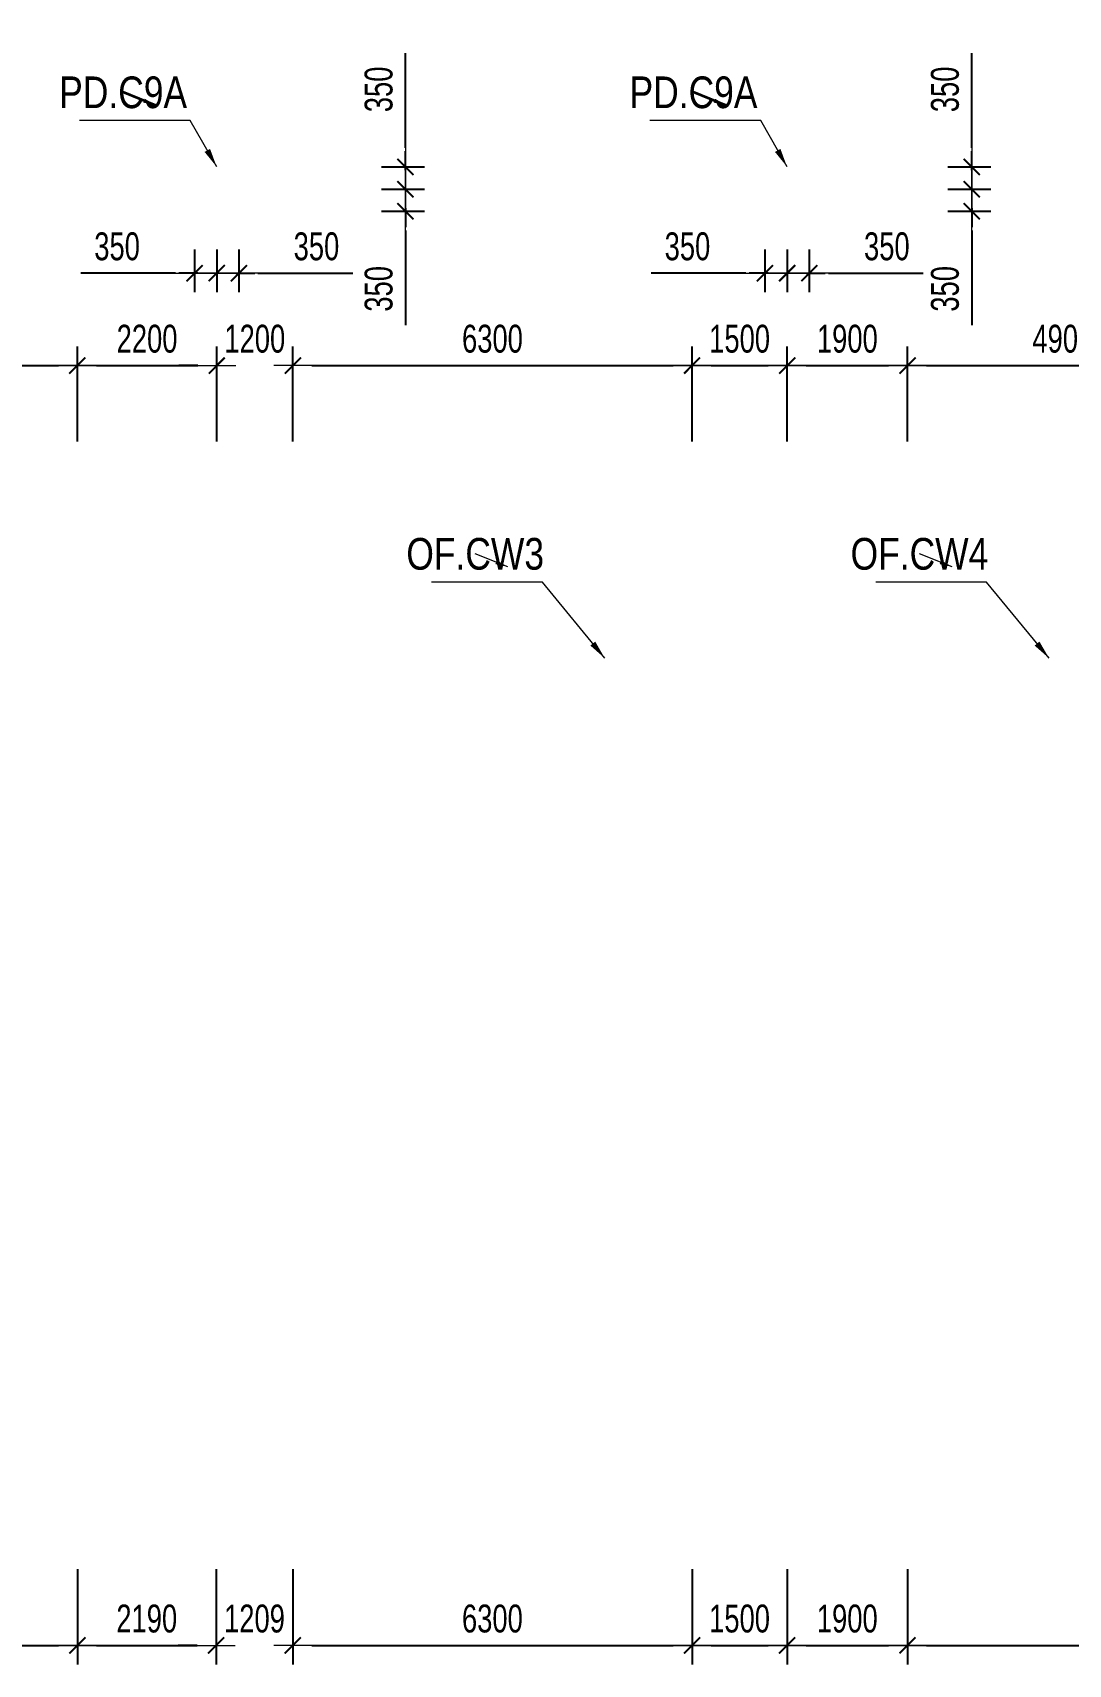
# Model space of a CAD drawing. Header units: millimetres. Extents: x -259680 to 286077, y -1281 to 94455.
# Drawn here: x 51794 to 68138, y 48332 to 74068 of the extents above; entities that cross this region are included whole.
import ezdxf
from ezdxf.enums import TextEntityAlignment as Align

# ---------------------------------------------------------------- set-up
doc = ezdxf.new("R2010")
doc.units = ezdxf.units.MM
doc.layers.get('0').update_dxf_attribs({"lineweight": 20})
doc.layers.get('Defpoints').update_dxf_attribs({"color": 151, "lineweight": 9})
for name, color, linetype, lineweight in [('$0$C1', 20, 'Continuous', 35), ('$1$NDC_S_ANNO', 7, 'Continuous', 20), ('$1$NDC_S_DIM', 1, 'Continuous', 15), ('$1$NDC_S_VN TEXT', 7, 'Continuous', 20), ('NDC_S_DIM', 1, 'Continuous', 15)]:
    doc.layers.add(name, color=color, linetype=linetype, lineweight=lineweight)
doc.styles.add('$1$NDC_DIM', font='', dxfattribs={"width": 0.75})
doc.styles.add('$2$ARIAL', font='arial.ttf', dxfattribs={"width": 0.8})
doc.styles.add('NDC_DIM', font='', dxfattribs={"width": 0.75})
doc.styles.get('$1$NDC_DIM').set_extended_font_data('Dotum')
doc.styles.get('NDC_DIM').set_extended_font_data('Dotum')
doc.dimstyles.new('$0$NDC_dim_150', dxfattribs={"dimscale": 150, "dimtxt": 2.2, "dimasz": 1.5, "dimexe": 1.5, "dimexo": 2.5, "dimgap": 1, "dimtad": 1, "dimdec": 0, "dimzin": 0, "dimdsep": 46, "dimtxsty": '$1$NDC_DIM', "dimblk": '$1$DIMMARK', "dimcen": 0.09, "dimdle": 1.2, "dimclrd": 1, "dimclre": 1, "dimclrt": 3, "dimadec": 0, "dimazin": 0, "dimtfac": 1, "dimtdec": 0, "dimtix": 1, "dimtofl": 0, "dimtmove": 0, "dimatfit": 3, "dimfxl": 6, "dimfxlon": 1, "dimtolj": 1, "dimtzin": 0, "dimarcsym": 0})
doc.dimstyles.new('$1$NDC_dim_iso', dxfattribs={"dimtxt": 2.2, "dimasz": 1, "dimexe": 1.5, "dimexo": 2.5, "dimgap": 1, "dimtad": 1, "dimdec": 0, "dimzin": 0, "dimdsep": 46, "dimtxsty": '$1$NDC_DIM', "dimblk": '$1$DIMMARK', "dimcen": 0.09, "dimdle": 1.2, "dimclrd": 1, "dimclre": 1, "dimclrt": 3, "dimadec": 0, "dimazin": 0, "dimtfac": 1, "dimtdec": 0, "dimtix": 1, "dimtofl": 0, "dimtmove": 0, "dimatfit": 3, "dimfxl": 6, "dimfxlon": 1, "dimtolj": 1, "dimtzin": 0, "dimarcsym": 0})
doc.dimstyles.new('NDC_dim_200', dxfattribs={"dimscale": 200, "dimtxt": 2.2, "dimasz": 1.5, "dimexe": 1.5, "dimexo": 2.5, "dimgap": 1, "dimtad": 1, "dimdec": 0, "dimzin": 0, "dimdsep": 46, "dimtxsty": 'NDC_DIM', "dimblk": 'DIMMARK', "dimcen": 0.09, "dimdle": 1.2, "dimclrd": 1, "dimclre": 1, "dimclrt": 3, "dimadec": 0, "dimazin": 0, "dimtfac": 1, "dimtdec": 0, "dimtix": 1, "dimtofl": 0, "dimtmove": 0, "dimatfit": 3, "dimfxl": 6, "dimfxlon": 1, "dimtolj": 1, "dimtzin": 0, "dimarcsym": 0})

# ---------------------------------------------------------------- blocks, each defined once
blk = doc.blocks.new('$1$DIMMARK')
at = {"layer": '$1$NDC_S_DIM', "color": 1}
blk.add_line((-1.5, 0), (1, 0), dxfattribs=at)
at = {"layer": '$1$NDC_S_DIM', "color": 2, "const_width": 0.1}
blk.add_lwpolyline([(-0.424, -0.424), (0.424, 0.424)], dxfattribs=at)
blk = doc.blocks.new('DIMMARK')
at = {"layer": 'NDC_S_DIM', "color": 1}
blk.add_line((-1.5, 0), (1, 0), dxfattribs=at)
at = {"layer": 'NDC_S_DIM', "color": 2, "const_width": 0.1}
blk.add_lwpolyline([(-0.424, -0.424), (0.424, 0.424)], dxfattribs=at)
blk = doc.blocks.new('*D620')
at = {"layer": 'Defpoints', "color": 0, "ltscale": 100, "transparency": 16777216}
for p in [(54700, 71150), (55050, 71150), (55050, 70274)]:
    blk.add_point(p, dxfattribs=at)
at = {"layer": 'NDC_S_DIM', "color": 1, "lineweight": -2, "ltscale": 100, "transparency": 16777216}
for p, q in [((54700, 70650), (54700, 69974)), ((55050, 70650), (55050, 69974)), ((54400, 70274), (54100, 70274)), ((55350, 70274), (56846, 70274))]:
    blk.add_line(p, q, dxfattribs=at)
at = {"layer": 'NDC_S_DIM', "color": 1, "lineweight": -2, "ltscale": 100, "transparency": 16777216, "xscale": 300, "yscale": 300, "zscale": 300}
blk.add_blockref('DIMMARK', (54700, 70274), dxfattribs=at)
at = {"layer": 'NDC_S_DIM', "color": 1, "lineweight": -2, "ltscale": 100, "transparency": 16777216, "xscale": 300, "yscale": 300, "zscale": 300, "rotation": 180}
blk.add_blockref('DIMMARK', (55050, 70274), dxfattribs=at)
at = {"layer": 'NDC_S_DIM', "color": 3, "ltscale": 100, "transparency": 16777216, "insert": (56273, 70695), "char_height": 440, "attachment_point": 5, "style": 'NDC_DIM'}
blk.add_mtext('\\A1;350', dxfattribs=at)
blk = doc.blocks.new('*D621')
at = {"layer": 'Defpoints', "color": 0, "ltscale": 100, "transparency": 16777216}
for p in [(54350, 71150), (54700, 71150), (54700, 70274)]:
    blk.add_point(p, dxfattribs=at)
at = {"layer": 'NDC_S_DIM', "color": 1, "lineweight": -2, "ltscale": 100, "transparency": 16777216}
for p, q in [((54350, 70650), (54350, 69974)), ((54700, 70650), (54700, 69974)), ((54050, 70274), (52554, 70274)), ((55000, 70274), (55300, 70274))]:
    blk.add_line(p, q, dxfattribs=at)
at = {"layer": 'NDC_S_DIM', "color": 1, "lineweight": -2, "ltscale": 100, "transparency": 16777216, "xscale": 300, "yscale": 300, "zscale": 300}
blk.add_blockref('DIMMARK', (54350, 70274), dxfattribs=at)
at = {"layer": 'NDC_S_DIM', "color": 1, "lineweight": -2, "ltscale": 100, "transparency": 16777216, "xscale": 300, "yscale": 300, "zscale": 300, "rotation": 180}
blk.add_blockref('DIMMARK', (54700, 70274), dxfattribs=at)
at = {"layer": 'NDC_S_DIM', "color": 3, "ltscale": 100, "transparency": 16777216, "insert": (53127, 70695), "char_height": 440, "attachment_point": 5, "style": 'NDC_DIM'}
blk.add_mtext('\\A1;350', dxfattribs=at)
blk = doc.blocks.new('*D622')
at = {"layer": 'Defpoints', "color": 0, "ltscale": 100, "transparency": 16777216}
for p in [(56801, 71950), (57677, 71950), (56801, 71600)]:
    blk.add_point(p, dxfattribs=at)
at = {"layer": 'NDC_S_DIM', "color": 1, "lineweight": -2, "ltscale": 100, "transparency": 16777216}
for p, q in [((57677, 72250), (57677, 73746)), ((57301, 71950), (57977, 71950)), ((57301, 71600), (57977, 71600)), ((57677, 71300), (57677, 71000))]:
    blk.add_line(p, q, dxfattribs=at)
at = {"layer": 'NDC_S_DIM', "color": 1, "lineweight": -2, "ltscale": 100, "transparency": 16777216, "xscale": 300, "yscale": 300, "zscale": 300}
for p, rotation in [((57677, 71950), 270), ((57677, 71600), 90)]:
    blk.add_blockref('DIMMARK', p, dxfattribs=dict(at, rotation=rotation))
at = {"layer": 'NDC_S_DIM', "color": 3, "ltscale": 100, "transparency": 16777216, "insert": (57256, 73173), "char_height": 440, "attachment_point": 5, "rotation": 90, "style": 'NDC_DIM'}
blk.add_mtext('\\A1;350', dxfattribs=at)
blk = doc.blocks.new('*D623')
at = {"layer": 'Defpoints', "color": 0, "ltscale": 100, "transparency": 16777216}
for p in [(56801, 71600), (57677, 71600), (56801, 71250)]:
    blk.add_point(p, dxfattribs=at)
at = {"layer": 'NDC_S_DIM', "color": 1, "lineweight": -2, "ltscale": 100, "transparency": 16777216}
for p, q in [((57677, 71900), (57677, 72200)), ((57301, 71600), (57977, 71600)), ((57301, 71250), (57977, 71250)), ((57677, 70950), (57677, 69454))]:
    blk.add_line(p, q, dxfattribs=at)
at = {"layer": 'NDC_S_DIM', "color": 1, "lineweight": -2, "ltscale": 100, "transparency": 16777216, "xscale": 300, "yscale": 300, "zscale": 300}
for p, rotation in [((57677, 71600), 270), ((57677, 71250), 90)]:
    blk.add_blockref('DIMMARK', p, dxfattribs=dict(at, rotation=rotation))
at = {"layer": 'NDC_S_DIM', "color": 3, "ltscale": 100, "transparency": 16777216, "insert": (57256, 70027), "char_height": 440, "attachment_point": 5, "rotation": 90, "style": 'NDC_DIM'}
blk.add_mtext('\\A1;350', dxfattribs=at)
blk = doc.blocks.new('*D624')
at = {"layer": 'Defpoints', "color": 0, "ltscale": 100, "transparency": 16777216}
for p in [(63700, 71150), (64050, 71150), (64050, 70274)]:
    blk.add_point(p, dxfattribs=at)
at = {"layer": 'NDC_S_DIM', "color": 1, "lineweight": -2, "ltscale": 100, "transparency": 16777216}
for p, q in [((63700, 70650), (63700, 69974)), ((64050, 70650), (64050, 69974)), ((63400, 70274), (63100, 70274)), ((64350, 70274), (65846, 70274))]:
    blk.add_line(p, q, dxfattribs=at)
at = {"layer": 'NDC_S_DIM', "color": 1, "lineweight": -2, "ltscale": 100, "transparency": 16777216, "xscale": 300, "yscale": 300, "zscale": 300}
blk.add_blockref('DIMMARK', (63700, 70274), dxfattribs=at)
at = {"layer": 'NDC_S_DIM', "color": 1, "lineweight": -2, "ltscale": 100, "transparency": 16777216, "xscale": 300, "yscale": 300, "zscale": 300, "rotation": 180}
blk.add_blockref('DIMMARK', (64050, 70274), dxfattribs=at)
at = {"layer": 'NDC_S_DIM', "color": 3, "ltscale": 100, "transparency": 16777216, "insert": (65273, 70695), "char_height": 440, "attachment_point": 5, "style": 'NDC_DIM'}
blk.add_mtext('\\A1;350', dxfattribs=at)
blk = doc.blocks.new('*D625')
at = {"layer": 'Defpoints', "color": 0, "ltscale": 100, "transparency": 16777216}
for p in [(63350, 71150), (63700, 71150), (63700, 70274)]:
    blk.add_point(p, dxfattribs=at)
at = {"layer": 'NDC_S_DIM', "color": 1, "lineweight": -2, "ltscale": 100, "transparency": 16777216}
for p, q in [((63350, 70650), (63350, 69974)), ((63700, 70650), (63700, 69974)), ((63050, 70274), (61554, 70274)), ((64000, 70274), (64300, 70274))]:
    blk.add_line(p, q, dxfattribs=at)
at = {"layer": 'NDC_S_DIM', "color": 1, "lineweight": -2, "ltscale": 100, "transparency": 16777216, "xscale": 300, "yscale": 300, "zscale": 300}
blk.add_blockref('DIMMARK', (63350, 70274), dxfattribs=at)
at = {"layer": 'NDC_S_DIM', "color": 1, "lineweight": -2, "ltscale": 100, "transparency": 16777216, "xscale": 300, "yscale": 300, "zscale": 300, "rotation": 180}
blk.add_blockref('DIMMARK', (63700, 70274), dxfattribs=at)
at = {"layer": 'NDC_S_DIM', "color": 3, "ltscale": 100, "transparency": 16777216, "insert": (62127, 70695), "char_height": 440, "attachment_point": 5, "style": 'NDC_DIM'}
blk.add_mtext('\\A1;350', dxfattribs=at)
blk = doc.blocks.new('*D626')
at = {"layer": 'Defpoints', "color": 0, "ltscale": 100, "transparency": 16777216}
for p in [(65737, 71950), (66613, 71950), (65737, 71600)]:
    blk.add_point(p, dxfattribs=at)
at = {"layer": 'NDC_S_DIM', "color": 1, "lineweight": -2, "ltscale": 100, "transparency": 16777216}
for p, q in [((66613, 72250), (66613, 73746)), ((66237, 71950), (66913, 71950)), ((66237, 71600), (66913, 71600)), ((66613, 71300), (66613, 71000))]:
    blk.add_line(p, q, dxfattribs=at)
at = {"layer": 'NDC_S_DIM', "color": 1, "lineweight": -2, "ltscale": 100, "transparency": 16777216, "xscale": 300, "yscale": 300, "zscale": 300}
for p, rotation in [((66613, 71950), 270), ((66613, 71600), 90)]:
    blk.add_blockref('DIMMARK', p, dxfattribs=dict(at, rotation=rotation))
at = {"layer": 'NDC_S_DIM', "color": 3, "ltscale": 100, "transparency": 16777216, "insert": (66192, 73173), "char_height": 440, "attachment_point": 5, "rotation": 90, "style": 'NDC_DIM'}
blk.add_mtext('\\A1;350', dxfattribs=at)
blk = doc.blocks.new('*D627')
at = {"layer": 'Defpoints', "color": 0, "ltscale": 100, "transparency": 16777216}
for p in [(65737, 71600), (66613, 71600), (65737, 71250)]:
    blk.add_point(p, dxfattribs=at)
at = {"layer": 'NDC_S_DIM', "color": 1, "lineweight": -2, "ltscale": 100, "transparency": 16777216}
for p, q in [((66613, 71900), (66613, 72200)), ((66237, 71600), (66913, 71600)), ((66237, 71250), (66913, 71250)), ((66613, 70950), (66613, 69454))]:
    blk.add_line(p, q, dxfattribs=at)
at = {"layer": 'NDC_S_DIM', "color": 1, "lineweight": -2, "ltscale": 100, "transparency": 16777216, "xscale": 300, "yscale": 300, "zscale": 300}
for p, rotation in [((66613, 71600), 270), ((66613, 71250), 90)]:
    blk.add_blockref('DIMMARK', p, dxfattribs=dict(at, rotation=rotation))
at = {"layer": 'NDC_S_DIM', "color": 3, "ltscale": 100, "transparency": 16777216, "insert": (66192, 70027), "char_height": 440, "attachment_point": 5, "rotation": 90, "style": 'NDC_DIM'}
blk.add_mtext('\\A1;350', dxfattribs=at)
blk = doc.blocks.new('*D1103')
at = {"layer": 'Defpoints', "color": 0, "ltscale": 100, "transparency": 16777216}
for p in [(48700, 51800), (52500, 51800), (52500, 48632)]:
    blk.add_point(p, dxfattribs=at)
at = {"layer": 'NDC_S_DIM', "color": 1, "lineweight": -2, "ltscale": 100, "transparency": 16777216}
for p, q in [((48700, 49832), (48700, 48332)), ((52500, 49832), (52500, 48332)), ((49000, 48632), (52200, 48632))]:
    blk.add_line(p, q, dxfattribs=at)
at = {"layer": 'NDC_S_DIM', "color": 1, "lineweight": -2, "ltscale": 100, "transparency": 16777216, "xscale": 300, "yscale": 300, "zscale": 300, "rotation": 180}
blk.add_blockref('DIMMARK', (48700, 48632), dxfattribs=at)
at = {"layer": 'NDC_S_DIM', "color": 1, "lineweight": -2, "ltscale": 100, "transparency": 16777216, "xscale": 300, "yscale": 300, "zscale": 300}
blk.add_blockref('DIMMARK', (52500, 48632), dxfattribs=at)
at = {"layer": 'NDC_S_DIM', "color": 3, "ltscale": 100, "transparency": 16777216, "insert": (50600, 49052), "char_height": 440, "attachment_point": 5, "style": 'NDC_DIM'}
blk.add_mtext('\\A1;3800', dxfattribs=at)
blk = doc.blocks.new('*D1104')
at = {"layer": 'Defpoints', "color": 0, "ltscale": 100, "transparency": 16777216}
for p in [(52500, 51800), (54690, 51800), (54690, 48632)]:
    blk.add_point(p, dxfattribs=at)
at = {"layer": 'NDC_S_DIM', "color": 1, "lineweight": -2, "ltscale": 100, "transparency": 16777216}
for p, q in [((52500, 49832), (52500, 48332)), ((54690, 49832), (54690, 48332)), ((52800, 48632), (54390, 48632))]:
    blk.add_line(p, q, dxfattribs=at)
at = {"layer": 'NDC_S_DIM', "color": 1, "lineweight": -2, "ltscale": 100, "transparency": 16777216, "xscale": 300, "yscale": 300, "zscale": 300, "rotation": 180}
blk.add_blockref('DIMMARK', (52500, 48632), dxfattribs=at)
at = {"layer": 'NDC_S_DIM', "color": 1, "lineweight": -2, "ltscale": 100, "transparency": 16777216, "xscale": 300, "yscale": 300, "zscale": 300}
blk.add_blockref('DIMMARK', (54690, 48632), dxfattribs=at)
at = {"layer": 'NDC_S_DIM', "color": 3, "ltscale": 100, "transparency": 16777216, "insert": (53595, 49052), "char_height": 440, "attachment_point": 5, "style": 'NDC_DIM'}
blk.add_mtext('\\A1;2190', dxfattribs=at)
blk = doc.blocks.new('*D1105')
at = {"layer": 'Defpoints', "color": 0, "ltscale": 100, "transparency": 16777216}
for p in [(54690, 51800), (55899, 51800), (55899, 48632)]:
    blk.add_point(p, dxfattribs=at)
at = {"layer": 'NDC_S_DIM', "color": 1, "lineweight": -2, "ltscale": 100, "transparency": 16777216}
for p, q in [((54690, 49832), (54690, 48332)), ((55899, 49832), (55899, 48332)), ((54390, 48632), (54090, 48632)), ((56199, 48632), (56499, 48632))]:
    blk.add_line(p, q, dxfattribs=at)
at = {"layer": 'NDC_S_DIM', "color": 1, "lineweight": -2, "ltscale": 100, "transparency": 16777216, "xscale": 300, "yscale": 300, "zscale": 300}
blk.add_blockref('DIMMARK', (54690, 48632), dxfattribs=at)
at = {"layer": 'NDC_S_DIM', "color": 1, "lineweight": -2, "ltscale": 100, "transparency": 16777216, "xscale": 300, "yscale": 300, "zscale": 300, "rotation": 180}
blk.add_blockref('DIMMARK', (55899, 48632), dxfattribs=at)
at = {"layer": 'NDC_S_DIM', "color": 3, "ltscale": 100, "transparency": 16777216, "insert": (55295, 49052), "char_height": 440, "attachment_point": 5, "style": 'NDC_DIM'}
blk.add_mtext('\\A1;1209', dxfattribs=at)
blk = doc.blocks.new('*D1106')
at = {"layer": 'Defpoints', "color": 0, "ltscale": 100, "transparency": 16777216}
for p in [(55899, 51800), (62199, 51800), (62199, 48632)]:
    blk.add_point(p, dxfattribs=at)
at = {"layer": 'NDC_S_DIM', "color": 1, "lineweight": -2, "ltscale": 100, "transparency": 16777216}
for p, q in [((55899, 49832), (55899, 48332)), ((62199, 49832), (62199, 48332)), ((56199, 48632), (61899, 48632))]:
    blk.add_line(p, q, dxfattribs=at)
at = {"layer": 'NDC_S_DIM', "color": 1, "lineweight": -2, "ltscale": 100, "transparency": 16777216, "xscale": 300, "yscale": 300, "zscale": 300, "rotation": 180}
blk.add_blockref('DIMMARK', (55899, 48632), dxfattribs=at)
at = {"layer": 'NDC_S_DIM', "color": 1, "lineweight": -2, "ltscale": 100, "transparency": 16777216, "xscale": 300, "yscale": 300, "zscale": 300}
blk.add_blockref('DIMMARK', (62199, 48632), dxfattribs=at)
at = {"layer": 'NDC_S_DIM', "color": 3, "ltscale": 100, "transparency": 16777216, "insert": (59049, 49052), "char_height": 440, "attachment_point": 5, "style": 'NDC_DIM'}
blk.add_mtext('\\A1;6300', dxfattribs=at)
blk = doc.blocks.new('*D1107')
at = {"layer": 'Defpoints', "color": 0, "ltscale": 100, "transparency": 16777216}
for p in [(62199, 51800), (63699, 51800), (63699, 48632)]:
    blk.add_point(p, dxfattribs=at)
at = {"layer": 'NDC_S_DIM', "color": 1, "lineweight": -2, "ltscale": 100, "transparency": 16777216}
for p, q in [((62199, 49832), (62199, 48332)), ((63699, 49832), (63699, 48332)), ((62499, 48632), (63399, 48632))]:
    blk.add_line(p, q, dxfattribs=at)
at = {"layer": 'NDC_S_DIM', "color": 1, "lineweight": -2, "ltscale": 100, "transparency": 16777216, "xscale": 300, "yscale": 300, "zscale": 300, "rotation": 180}
blk.add_blockref('DIMMARK', (62199, 48632), dxfattribs=at)
at = {"layer": 'NDC_S_DIM', "color": 1, "lineweight": -2, "ltscale": 100, "transparency": 16777216, "xscale": 300, "yscale": 300, "zscale": 300}
blk.add_blockref('DIMMARK', (63699, 48632), dxfattribs=at)
at = {"layer": 'NDC_S_DIM', "color": 3, "ltscale": 100, "transparency": 16777216, "insert": (62949, 49052), "char_height": 440, "attachment_point": 5, "style": 'NDC_DIM'}
blk.add_mtext('\\A1;1500', dxfattribs=at)
blk = doc.blocks.new('*D1108')
at = {"layer": 'Defpoints', "color": 0, "ltscale": 100, "transparency": 16777216}
for p in [(63699, 51800), (65599, 51800), (65599, 48632)]:
    blk.add_point(p, dxfattribs=at)
at = {"layer": 'NDC_S_DIM', "color": 1, "lineweight": -2, "ltscale": 100, "transparency": 16777216}
for p, q in [((63699, 49832), (63699, 48332)), ((65599, 49832), (65599, 48332)), ((63999, 48632), (65299, 48632))]:
    blk.add_line(p, q, dxfattribs=at)
at = {"layer": 'NDC_S_DIM', "color": 1, "lineweight": -2, "ltscale": 100, "transparency": 16777216, "xscale": 300, "yscale": 300, "zscale": 300, "rotation": 180}
blk.add_blockref('DIMMARK', (63699, 48632), dxfattribs=at)
at = {"layer": 'NDC_S_DIM', "color": 1, "lineweight": -2, "ltscale": 100, "transparency": 16777216, "xscale": 300, "yscale": 300, "zscale": 300}
blk.add_blockref('DIMMARK', (65599, 48632), dxfattribs=at)
at = {"layer": 'NDC_S_DIM', "color": 3, "ltscale": 100, "transparency": 16777216, "insert": (64649, 49052), "char_height": 440, "attachment_point": 5, "style": 'NDC_DIM'}
blk.add_mtext('\\A1;1900', dxfattribs=at)
blk = doc.blocks.new('*D1109')
at = {"layer": 'Defpoints', "color": 0, "ltscale": 100, "transparency": 16777216}
for p in [(65600, 51800), (72700, 51800), (72700, 48632)]:
    blk.add_point(p, dxfattribs=at)
at = {"layer": 'NDC_S_DIM', "color": 1, "lineweight": -2, "ltscale": 100, "transparency": 16777216}
for p, q in [((65600, 49832), (65600, 48332)), ((72700, 49832), (72700, 48332)), ((65900, 48632), (72400, 48632))]:
    blk.add_line(p, q, dxfattribs=at)
at = {"layer": 'NDC_S_DIM', "color": 1, "lineweight": -2, "ltscale": 100, "transparency": 16777216, "xscale": 300, "yscale": 300, "zscale": 300, "rotation": 180}
blk.add_blockref('DIMMARK', (65600, 48632), dxfattribs=at)
at = {"layer": 'NDC_S_DIM', "color": 1, "lineweight": -2, "ltscale": 100, "transparency": 16777216, "xscale": 300, "yscale": 300, "zscale": 300}
blk.add_blockref('DIMMARK', (72700, 48632), dxfattribs=at)
at = {"layer": 'NDC_S_DIM', "color": 3, "ltscale": 100, "transparency": 16777216, "insert": (69150, 49052), "char_height": 440, "attachment_point": 5, "style": 'NDC_DIM'}
blk.add_mtext('\\A1;7100', dxfattribs=at)
blk = doc.blocks.new('*D1121')
at = {"layer": 'Defpoints', "color": 0, "ltscale": 100, "transparency": 16777216}
for p in [(52500, 68817), (48675, 64730), (52500, 64730)]:
    blk.add_point(p, dxfattribs=at)
at = {"layer": 'NDC_S_DIM', "color": 1, "lineweight": -2, "ltscale": 100, "transparency": 16777216}
for p, q in [((48675, 67617), (48675, 69117)), ((52500, 67617), (52500, 69117)), ((48975, 68817), (52200, 68817))]:
    blk.add_line(p, q, dxfattribs=at)
at = {"layer": 'NDC_S_DIM', "color": 1, "lineweight": -2, "ltscale": 100, "transparency": 16777216, "xscale": 300, "yscale": 300, "zscale": 300, "rotation": 180}
blk.add_blockref('DIMMARK', (48675, 68817), dxfattribs=at)
at = {"layer": 'NDC_S_DIM', "color": 1, "lineweight": -2, "ltscale": 100, "transparency": 16777216, "xscale": 300, "yscale": 300, "zscale": 300}
blk.add_blockref('DIMMARK', (52500, 68817), dxfattribs=at)
at = {"layer": 'NDC_S_DIM', "color": 3, "ltscale": 100, "transparency": 16777216, "insert": (50587, 69238), "char_height": 440, "attachment_point": 5, "style": 'NDC_DIM'}
blk.add_mtext('\\A1;3825', dxfattribs=at)
blk = doc.blocks.new('*D1122')
at = {"layer": 'Defpoints', "color": 0, "ltscale": 100, "transparency": 16777216}
for p in [(54700, 68817), (52500, 64730), (54700, 64730)]:
    blk.add_point(p, dxfattribs=at)
at = {"layer": 'NDC_S_DIM', "color": 1, "lineweight": -2, "ltscale": 100, "transparency": 16777216}
for p, q in [((52500, 67617), (52500, 69117)), ((54700, 67617), (54700, 69117)), ((52800, 68817), (54400, 68817))]:
    blk.add_line(p, q, dxfattribs=at)
at = {"layer": 'NDC_S_DIM', "color": 1, "lineweight": -2, "ltscale": 100, "transparency": 16777216, "xscale": 300, "yscale": 300, "zscale": 300, "rotation": 180}
blk.add_blockref('DIMMARK', (52500, 68817), dxfattribs=at)
at = {"layer": 'NDC_S_DIM', "color": 1, "lineweight": -2, "ltscale": 100, "transparency": 16777216, "xscale": 300, "yscale": 300, "zscale": 300}
blk.add_blockref('DIMMARK', (54700, 68817), dxfattribs=at)
at = {"layer": 'NDC_S_DIM', "color": 3, "ltscale": 100, "transparency": 16777216, "insert": (53600, 69238), "char_height": 440, "attachment_point": 5, "style": 'NDC_DIM'}
blk.add_mtext('\\A1;2200', dxfattribs=at)
blk = doc.blocks.new('*D1123')
at = {"layer": 'Defpoints', "color": 0, "ltscale": 100, "transparency": 16777216}
for p in [(55900, 68817), (54700, 64730), (55900, 64730)]:
    blk.add_point(p, dxfattribs=at)
at = {"layer": 'NDC_S_DIM', "color": 1, "lineweight": -2, "ltscale": 100, "transparency": 16777216}
for p, q in [((54700, 67617), (54700, 69117)), ((55900, 67617), (55900, 69117)), ((54400, 68817), (54100, 68817)), ((56200, 68817), (56500, 68817))]:
    blk.add_line(p, q, dxfattribs=at)
at = {"layer": 'NDC_S_DIM', "color": 1, "lineweight": -2, "ltscale": 100, "transparency": 16777216, "xscale": 300, "yscale": 300, "zscale": 300}
blk.add_blockref('DIMMARK', (54700, 68817), dxfattribs=at)
at = {"layer": 'NDC_S_DIM', "color": 1, "lineweight": -2, "ltscale": 100, "transparency": 16777216, "xscale": 300, "yscale": 300, "zscale": 300, "rotation": 180}
blk.add_blockref('DIMMARK', (55900, 68817), dxfattribs=at)
at = {"layer": 'NDC_S_DIM', "color": 3, "ltscale": 100, "transparency": 16777216, "insert": (55300, 69238), "char_height": 440, "attachment_point": 5, "style": 'NDC_DIM'}
blk.add_mtext('\\A1;1200', dxfattribs=at)
blk = doc.blocks.new('*D1124')
at = {"layer": 'Defpoints', "color": 0, "ltscale": 100, "transparency": 16777216}
for p in [(62200, 68817), (55900, 64730), (62200, 64730)]:
    blk.add_point(p, dxfattribs=at)
at = {"layer": 'NDC_S_DIM', "color": 1, "lineweight": -2, "ltscale": 100, "transparency": 16777216}
for p, q in [((55900, 67617), (55900, 69117)), ((62200, 67617), (62200, 69117)), ((56200, 68817), (61900, 68817))]:
    blk.add_line(p, q, dxfattribs=at)
at = {"layer": 'NDC_S_DIM', "color": 1, "lineweight": -2, "ltscale": 100, "transparency": 16777216, "xscale": 300, "yscale": 300, "zscale": 300, "rotation": 180}
blk.add_blockref('DIMMARK', (55900, 68817), dxfattribs=at)
at = {"layer": 'NDC_S_DIM', "color": 1, "lineweight": -2, "ltscale": 100, "transparency": 16777216, "xscale": 300, "yscale": 300, "zscale": 300}
blk.add_blockref('DIMMARK', (62200, 68817), dxfattribs=at)
at = {"layer": 'NDC_S_DIM', "color": 3, "ltscale": 100, "transparency": 16777216, "insert": (59050, 69238), "char_height": 440, "attachment_point": 5, "style": 'NDC_DIM'}
blk.add_mtext('\\A1;6300', dxfattribs=at)
blk = doc.blocks.new('*D1125')
at = {"layer": 'Defpoints', "color": 0, "ltscale": 100, "transparency": 16777216}
for p in [(63700, 68817), (62200, 64730), (63700, 64730)]:
    blk.add_point(p, dxfattribs=at)
at = {"layer": 'NDC_S_DIM', "color": 1, "lineweight": -2, "ltscale": 100, "transparency": 16777216}
for p, q in [((62200, 67617), (62200, 69117)), ((63700, 67617), (63700, 69117)), ((62500, 68817), (63400, 68817))]:
    blk.add_line(p, q, dxfattribs=at)
at = {"layer": 'NDC_S_DIM', "color": 1, "lineweight": -2, "ltscale": 100, "transparency": 16777216, "xscale": 300, "yscale": 300, "zscale": 300, "rotation": 180}
blk.add_blockref('DIMMARK', (62200, 68817), dxfattribs=at)
at = {"layer": 'NDC_S_DIM', "color": 1, "lineweight": -2, "ltscale": 100, "transparency": 16777216, "xscale": 300, "yscale": 300, "zscale": 300}
blk.add_blockref('DIMMARK', (63700, 68817), dxfattribs=at)
at = {"layer": 'NDC_S_DIM', "color": 3, "ltscale": 100, "transparency": 16777216, "insert": (62950, 69238), "char_height": 440, "attachment_point": 5, "style": 'NDC_DIM'}
blk.add_mtext('\\A1;1500', dxfattribs=at)
blk = doc.blocks.new('*D1126')
at = {"layer": 'Defpoints', "color": 0, "ltscale": 100, "transparency": 16777216}
for p in [(65600, 68817), (63700, 64730), (65600, 64730)]:
    blk.add_point(p, dxfattribs=at)
at = {"layer": 'NDC_S_DIM', "color": 1, "lineweight": -2, "ltscale": 100, "transparency": 16777216}
for p, q in [((63700, 67617), (63700, 69117)), ((65600, 67617), (65600, 69117)), ((64000, 68817), (65300, 68817))]:
    blk.add_line(p, q, dxfattribs=at)
at = {"layer": 'NDC_S_DIM', "color": 1, "lineweight": -2, "ltscale": 100, "transparency": 16777216, "xscale": 300, "yscale": 300, "zscale": 300, "rotation": 180}
blk.add_blockref('DIMMARK', (63700, 68817), dxfattribs=at)
at = {"layer": 'NDC_S_DIM', "color": 1, "lineweight": -2, "ltscale": 100, "transparency": 16777216, "xscale": 300, "yscale": 300, "zscale": 300}
blk.add_blockref('DIMMARK', (65600, 68817), dxfattribs=at)
at = {"layer": 'NDC_S_DIM', "color": 3, "ltscale": 100, "transparency": 16777216, "insert": (64650, 69238), "char_height": 440, "attachment_point": 5, "style": 'NDC_DIM'}
blk.add_mtext('\\A1;1900', dxfattribs=at)
blk = doc.blocks.new('*D1127')
at = {"layer": 'Defpoints', "color": 0, "ltscale": 100, "transparency": 16777216}
for p in [(70500, 68817), (65600, 64730), (70500, 64730)]:
    blk.add_point(p, dxfattribs=at)
at = {"layer": 'NDC_S_DIM', "color": 1, "lineweight": -2, "ltscale": 100, "transparency": 16777216}
for p, q in [((65600, 67617), (65600, 69117)), ((70500, 67617), (70500, 69117)), ((65900, 68817), (70200, 68817))]:
    blk.add_line(p, q, dxfattribs=at)
at = {"layer": 'NDC_S_DIM', "color": 1, "lineweight": -2, "ltscale": 100, "transparency": 16777216, "xscale": 300, "yscale": 300, "zscale": 300, "rotation": 180}
blk.add_blockref('DIMMARK', (65600, 68817), dxfattribs=at)
at = {"layer": 'NDC_S_DIM', "color": 1, "lineweight": -2, "ltscale": 100, "transparency": 16777216, "xscale": 300, "yscale": 300, "zscale": 300}
blk.add_blockref('DIMMARK', (70500, 68817), dxfattribs=at)
at = {"layer": 'NDC_S_DIM', "color": 3, "ltscale": 100, "transparency": 16777216, "insert": (68050, 69238), "char_height": 440, "attachment_point": 5, "style": 'NDC_DIM'}
blk.add_mtext('\\A1;4900', dxfattribs=at)
blk = doc.blocks.new('*U220')
at = {"layer": '$1$NDC_S_ANNO', "ltscale": 0.8, "style": '$2$ARIAL', "width": 0.8, "flags": 1}
blk.add_attdef('CHU_THICH', text='', height=2.5, dxfattribs=at).set_placement((0, 0), align=Align.MIDDLE_CENTER)
at = {"layer": '$1$NDC_S_ANNO', "ltscale": 0.8, "style": '$2$ARIAL', "width": 0.8}
blk.add_attdef('TEN', text='', height=2.5, dxfattribs=at).set_placement((-2.58, 1.03), align=Align.MIDDLE_CENTER)
at = {"layer": 'Defpoints'}
blk.add_leader([(0, 0), (-2.58, 1.03)], dimstyle='$1$NDC_dim_iso', override={"dimgap": 0.625, "dimtad": 0}, dxfattribs=at)
blk = doc.blocks.new('$0$co t check')
at = {"layer": '$0$C1', "xscale": 200, "yscale": 200, "zscale": 200}
for p in [(51698, 72921), (60698, 72921)]:
    blk.add_blockref('*U220', p, dxfattribs=at).add_auto_attribs({'TEN': 'PD.C9A'})
at = {"layer": '$1$NDC_S_VN TEXT', "color": 2, "true_color": 0xf1eb1f, "xscale": 200, "yscale": 200, "zscale": 200}
for p, values in [((57253, 65642), {'TEN': 'OF.CW3'}), ((64263, 65642), {'TEN': 'OF.CW4'})]:
    blk.add_blockref('*U220', p, dxfattribs=at).add_auto_attribs(values)
at = {"layer": '$0$C1'}
for points in [[(52659, 71950), (52242, 72682), (50493, 72682)], [(61659, 71950), (61242, 72682), (59493, 72682)]]:
    blk.add_leader(points, dimstyle='$0$NDC_dim_150', override={"dimasz": 2, "dimgap": 1, "dimtad": 0}, dxfattribs=at)
for points in [[(58783, 64200), (57797, 65403), (56047, 65403)], [(65793, 64200), (64807, 65403), (63057, 65403)]]:
    blk.add_leader(points, dimstyle='$0$NDC_dim_150', override={"dimasz": 2, "dimgap": 1, "dimtad": 0})

msp = doc.modelspace()

# ---------------------------------------------------------------- hatches: boundary and pattern name
at = {"layer": 'NDC_S_DIM', "ltscale": 100}
h = msp.add_hatch(dxfattribs=at)
h.set_pattern_fill('CROSS', color=256, scale=50)
h.paths.add_polyline_path([(87300, 89500), (87300, 71950), (63350, 71950), (63350, 66800), (44500, 66800), (44500, 64200), (3550, 64200), (3550, 89500)], flags=17)
h.paths.add_polyline_path([(87300, 89500), (87300, 71950), (63350, 71950), (63350, 66800), (44500, 66800), (44500, 64200), (3550, 64200), (3550, 89500)], flags=17)

# ---------------------------------------------------------------- block references
at = {"layer": '$1$NDC_S_DIM'}
msp.add_blockref('$0$co t check', (2040.6, 0), dxfattribs=at)

# ---------------------------------------------------------------- dimensions: what is measured, and where the dimension line sits
at = {"layer": 'NDC_S_DIM', "ltscale": 100}
for base, p1, p2, picture, middle in [((57676.7, 71950), (56801.2, 71600), (56801.2, 71950), '*D622', (57676.7, 73172.5)), ((66612.6, 71950), (65737, 71600), (65737, 71950), '*D626', (66612.6, 73172.5)), ((57676.7, 71600), (56801.2, 71250), (56801.2, 71600), '*D623', (57676.7, 70027.5)), ((66612.6, 71600), (65737, 71250), (65737, 71600), '*D627', (66612.6, 70027.5))]:
    dim = msp.add_linear_dim(base=base, p1=p1, p2=p2, angle=90, dimstyle='NDC_dim_200', dxfattribs=at)
    dim.commit()
    dim.dimension.update_dxf_attribs({"geometry": picture, "text_midpoint": middle, "dimtype": 160})
for base, p1, p2, picture, middle in [((54700, 70274.4), (54350, 71150), (54700, 71150), '*D621', (53127.5, 70274.4)), ((55050, 70274.4), (54700, 71150), (55050, 71150), '*D620', (56272.5, 70274.4)), ((63700, 70274.4), (63350, 71150), (63700, 71150), '*D625', (62127.5, 70274.4)), ((64050, 70274.4), (63700, 71150), (64050, 71150), '*D624', (65272.5, 70274.4))]:
    dim = msp.add_linear_dim(base=base, p1=p1, p2=p2, dimstyle='NDC_dim_200', dxfattribs=at)
    dim.commit()
    dim.dimension.update_dxf_attribs({"geometry": picture, "text_midpoint": middle, "dimtype": 160})
for base, p1, p2, picture, middle in [((52500, 68817.5), (48675, 64729.6), (52500, 64729.6), '*D1121', (50587.5, 69237.8)), ((54700, 68817.5), (52500, 64729.6), (54700, 64729.6), '*D1122', (53600, 69237.8)), ((55900.2, 68817.5), (54700, 64729.6), (55900.2, 64729.6), '*D1123', (55300.1, 69237.8)), ((62200.2, 68817.5), (55900.2, 64729.6), (62200.2, 64729.6), '*D1124', (59050.2, 69237.8)), ((63700, 68817.5), (62200.2, 64729.6), (63700, 64729.6), '*D1125', (62950.1, 69237.8)), ((65600.2, 68817.5), (63700, 64729.6), (65600.2, 64729.6), '*D1126', (64650.1, 69237.8)), ((70500.2, 68817.5), (65600.2, 64729.6), (70500.2, 64729.6), '*D1127', (68050.2, 69237.8)), ((52500, 48632), (48700, 51800), (52500, 51800), '*D1103', (50600, 49052.3)), ((54690, 48632), (52500, 51800), (54690, 51800), '*D1104', (53595, 49052.3)), ((55899.2, 48632), (54690, 51800), (55899.2, 51800), '*D1105', (55294.6, 49052.3)), ((62199.2, 48632), (55899.2, 51800), (62199.2, 51800), '*D1106', (59049.2, 49052.3)), ((63699, 48632), (62199.2, 51800), (63699, 51800), '*D1107', (62949.1, 49052.3)), ((65599.2, 48632), (63699, 51800), (65599.2, 51800), '*D1108', (64649.1, 49052.3))]:
    dim = msp.add_linear_dim(base=base, p1=p1, p2=p2, dimstyle='NDC_dim_200', override={"dimtmove": 1}, dxfattribs=at)
    dim.commit()
    dim.dimension.update_dxf_attribs({"geometry": picture, "text_midpoint": middle})
dim = msp.add_linear_dim(base=(72700, 48632), p1=(65600.2, 51800), p2=(72700, 51800), dimstyle='NDC_dim_200', dxfattribs=at)
dim.commit()
dim.dimension.update_dxf_attribs({"geometry": '*D1109', "text_midpoint": (69150.1, 49052.3)})

doc.saveas('drawing.dxf')
